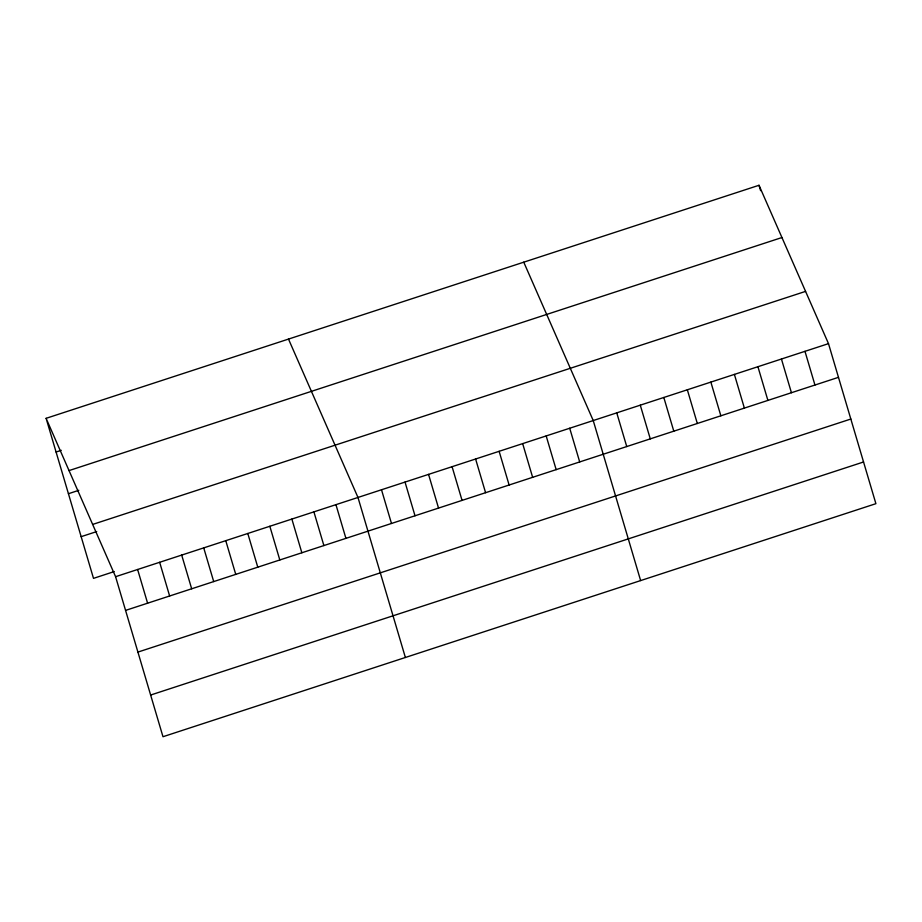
<?xml version="1.0" encoding="UTF-8"?>
<svg xmlns="http://www.w3.org/2000/svg" width="922" height="922" viewBox="0 0 922 922"><rect width="100%" height="100%" fill="white"/><g stroke="black" fill="none" stroke-linecap="round" stroke-linejoin="round"><path stroke-width="1.38" d="M46.1 418.323L759.013 185.276L828.498 343.641L875.9 503.677L162.987 736.724L115.584 576.699L46.1 418.323L93.502 578.359L114.247 571.571M56.081 452.022L61.267 450.328M69.035 470.589L781.937 237.53M68.435 493.719L78.796 490.32M92.649 524.434L805.563 291.387M81.159 536.662L96.706 531.579M115.584 576.699L828.498 343.641M125.565 610.399L838.478 377.34M137.92 652.085L850.833 419.037M150.643 695.038L863.557 461.98M523.754 262.182L593.238 420.559L640.64 580.583M288.494 339.089L357.978 497.465L405.38 657.49M759.013 185.276L760.604 190.658M804.975 351.34L814.956 385.039M781.441 359.027L791.433 392.726M757.919 366.714L767.899 400.413M734.396 374.413L744.377 408.112M710.862 382.1L720.854 415.799M687.339 389.787L697.32 423.486M663.817 397.486L673.798 431.185M640.283 405.173L650.275 438.872M616.76 412.86L626.741 446.559M569.715 428.246L579.696 461.945M546.181 435.933L556.162 469.632M522.659 443.62L532.639 477.331M499.136 451.319L509.117 485.018M475.602 459.006L485.583 492.705M452.08 466.693L462.06 500.404M428.557 474.392L438.538 508.091M405.023 482.079L415.015 515.778M381.501 489.766L391.481 523.466M335.942 504.668L345.923 538.367M313.906 511.871L323.887 545.57M291.871 519.074L301.851 552.774M269.835 526.278L279.815 559.977M247.799 533.481L257.78 567.18M225.763 540.684L235.744 574.383M203.727 547.887L213.708 581.586M181.692 555.09L191.672 588.789M159.656 562.293L169.636 595.992M137.62 569.496L147.601 603.195"/></g></svg>
